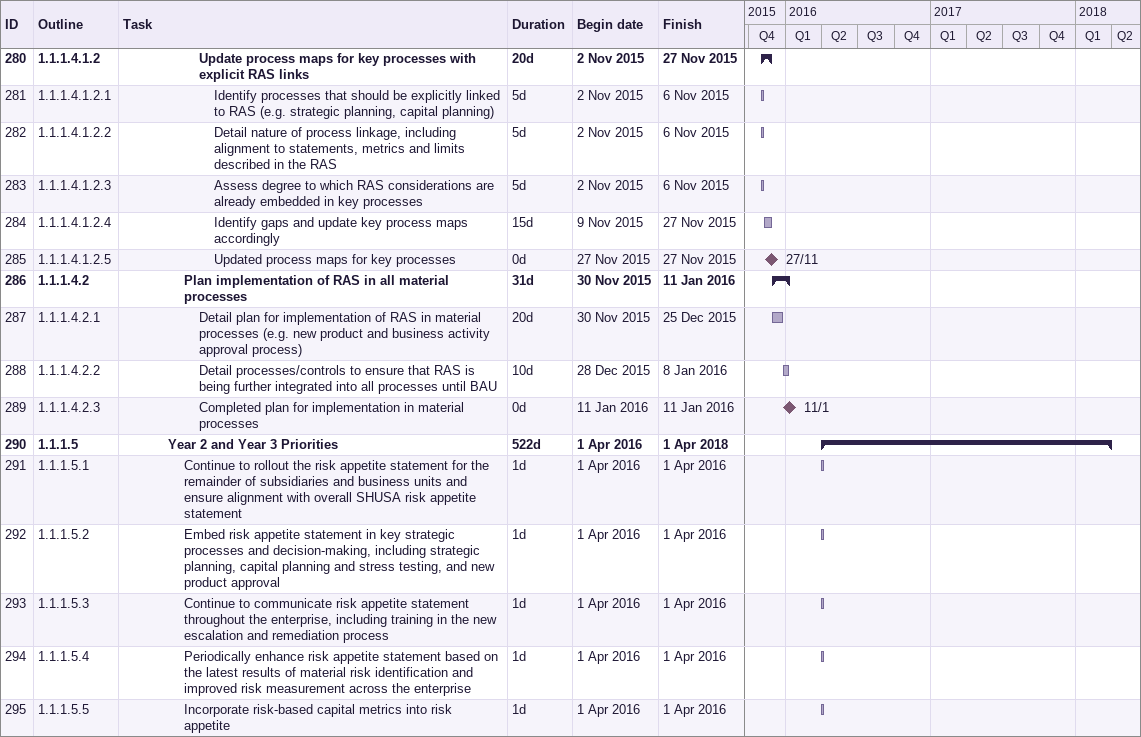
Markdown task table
| ID | WBS | Task | Duration | Start | Finish |
|---|---|---|---|---|---|
| 280 | 1.1.1.4.1.2 | **Update process maps for key processes with explicit RAS links** | 20d | 2015-11-02 | 2015-11-27 |
| 281 | 1.1.1.4.1.2.1 | Identify processes that should be explicitly linked to RAS (e.g. strategic planning, capital planning) | 5d | 2015-11-02 | 2015-11-06 |
| 282 | 1.1.1.4.1.2.2 | Detail nature of process linkage, including alignment to statements, metrics and limits described in the RAS | 5d | 2015-11-02 | 2015-11-06 |
| 283 | 1.1.1.4.1.2.3 | Assess degree to which RAS considerations are already embedded in key processes | 5d | 2015-11-02 | 2015-11-06 |
| 284 | 1.1.1.4.1.2.4 | Identify gaps and update key process maps accordingly | 15d | 2015-11-09 | 2015-11-27 |
| 285 | 1.1.1.4.1.2.5 | Updated process maps for key processes | 0d | 2015-11-27 | 2015-11-27 |
| 286 | 1.1.1.4.2 | **Plan implementation of RAS in all material processes** | 31d | 2015-11-30 | 2016-01-11 |
| 287 | 1.1.1.4.2.1 | Detail plan for implementation of RAS in material processes (e.g. new product and business activity approval process) | 20d | 2015-11-30 | 2015-12-25 |
| 288 | 1.1.1.4.2.2 | Detail processes/controls to ensure that RAS is being further integrated into all processes until BAU | 10d | 2015-12-28 | 2016-01-08 |
| 289 | 1.1.1.4.2.3 | Completed plan for implementation in material processes | 0d | 2016-01-11 | 2016-01-11 |
| 290 | 1.1.1.5 | **Year 2 and Year 3 Priorities** | 522d | 2016-04-01 | 2018-04-01 |
| 291 | 1.1.1.5.1 | Continue to rollout the risk appetite statement for the remainder of subsidiaries and business units and ensure alignment with overall SHUSA risk appetite statement | 1d | 2016-04-01 | 2016-04-01 |
| 292 | 1.1.1.5.2 | Embed risk appetite statement in key strategic processes and decision-making, including strategic planning, capital planning and stress testing, and new product approval | 1d | 2016-04-01 | 2016-04-01 |
| 293 | 1.1.1.5.3 | Continue to communicate risk appetite statement throughout the enterprise, including training in the new escalation and remediation process | 1d | 2016-04-01 | 2016-04-01 |
| 294 | 1.1.1.5.4 | Periodically enhance risk appetite statement based on the latest results of material risk identification and improved risk measurement across the enterprise | 1d | 2016-04-01 | 2016-04-01 |
| 295 | 1.1.1.5.5 | Incorporate risk-based capital metrics into risk appetite | 1d | 2016-04-01 | 2016-04-01 |
